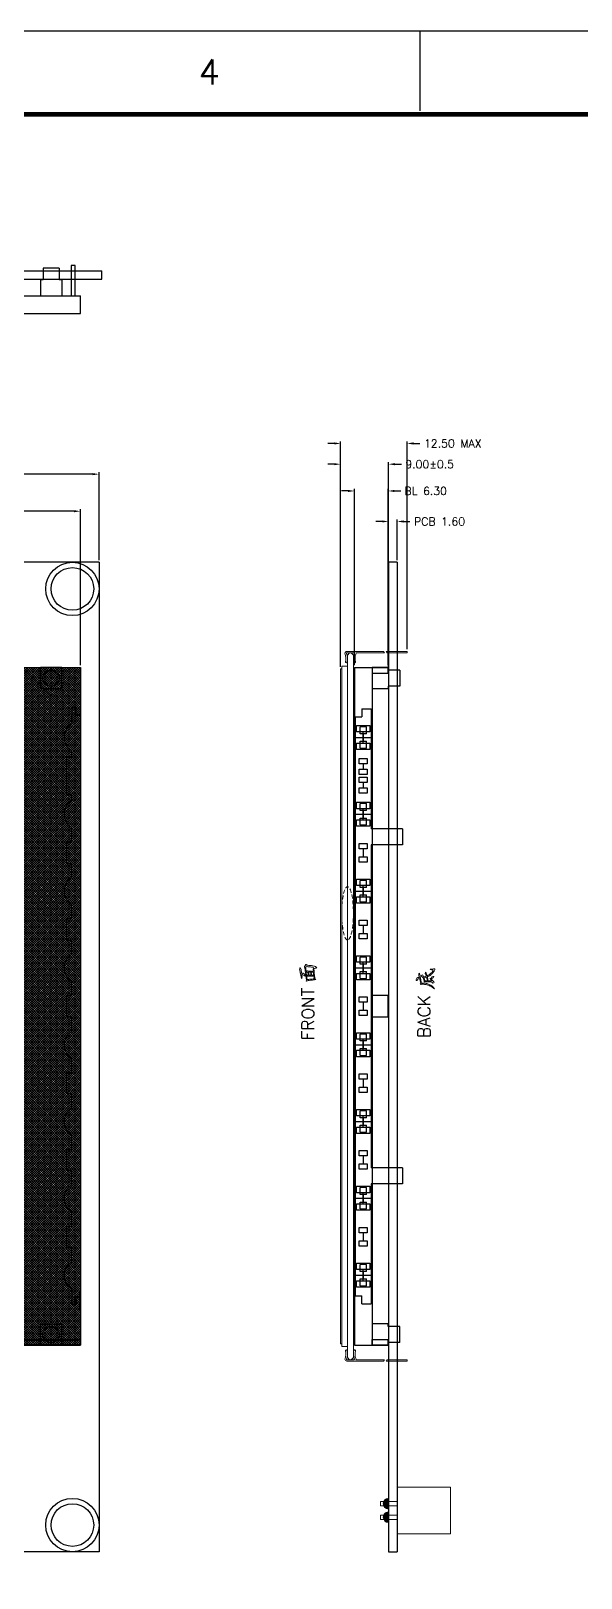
# Model space of a CAD drawing. Header units: millimetres. Extents: x 177 to 2090, y 1120 to 1614.
# Drawn here: x 533.9 to 637.1, y 1324 to 1614 of the extents above; entities that cross this region are included whole.
import ezdxf
from ezdxf.enums import TextEntityAlignment as Align

# ---------------------------------------------------------------- set-up
doc = ezdxf.new("R2010")
doc.units = ezdxf.units.MM
doc.header["$LTSCALE"] = 3
doc.header["$PDMODE"] = 35
doc.linetypes.add('HIDDEN', pattern=[0.375, 0.25, -0.125])
doc.layers.get('0').update_dxf_attribs({"lineweight": 15})
for name, color, linetype in [('BL', 2, 'Continuous'), ('CCL', 1, 'Continuous'), ('DIM', 4, 'Continuous'), ('PCB', 3, 'Continuous')]:
    doc.layers.add(name, color=color, linetype=linetype)
doc.styles.add('romans', font='romans.shx')
doc.dimstyles.new('DIM', dxfattribs={"dimtxt": 0.65, "dimasz": 0.52, "dimexe": 0.1625, "dimexo": 0.1625, "dimgap": 0.2, "dimtad": 0, "dimzin": 0, "dimdsep": 46, "dimtxsty": 'romans', "dimcen": 0, "dimclrd": 256, "dimclre": 256, "dimclrt": 256, "dimadec": 0, "dimazin": 0, "dimtfac": 1, "dimtofl": 0, "dimtmove": 0, "dimatfit": 0, "dimfxl": 0, "dimtolj": 1, "dimtzin": 0, "dimlwd": -1, "dimlwe": -1, "dimarcsym": 0})

# ---------------------------------------------------------------- blocks, each defined once
blk = doc.blocks.new('*D79')
at = {"layer": 'Defpoints', "color": 0, "ltscale": 0.5}
for p in [(546.71, 1530.95), (344.71, 1514.43), (546.71, 1514.43)]:
    blk.add_point(p, dxfattribs=at)
at = {"layer": 'DIM', "ltscale": 0.5}
for p, q in [((344.71, 1514.81), (344.71, 1531.32)), ((345.91, 1530.95), (441.69, 1530.95)), ((545.51, 1530.95), (449.72, 1530.95)), ((546.71, 1514.81), (546.71, 1531.32))]:
    blk.add_line(p, q, dxfattribs=at)
for points in [[(345.91, 1531.15), (345.91, 1530.75), (344.71, 1530.95)], [(545.51, 1531.15), (545.51, 1530.75), (546.71, 1530.95)]]:
    blk.add_solid(points, dxfattribs=at)
at = {"layer": 'DIM', "ltscale": 0.5, "insert": (445.71, 1530.95), "char_height": 1.5, "attachment_point": 5, "style": 'romans'}
blk.add_mtext('\\A1;202.00', dxfattribs=at)
blk = doc.blocks.new('*D84')
at = {"layer": 'Defpoints', "color": 0, "ltscale": 0.5}
for p in [(543.21, 1524), (348.21, 1494.73), (543.21, 1494.73)]:
    blk.add_point(p, dxfattribs=at)
at = {"layer": 'DIM', "ltscale": 0.5}
for p, q in [((348.21, 1495.11), (348.21, 1524.37)), ((349.41, 1524), (441.8, 1524)), ((542.01, 1524), (449.61, 1524)), ((543.21, 1495.11), (543.21, 1524.37))]:
    blk.add_line(p, q, dxfattribs=at)
for points in [[(349.41, 1524.2), (349.41, 1523.8), (348.21, 1524)], [(542.01, 1524.2), (542.01, 1523.8), (543.21, 1524)]]:
    blk.add_solid(points, dxfattribs=at)
at = {"layer": 'DIM', "ltscale": 0.5, "insert": (445.71, 1524), "char_height": 1.5, "attachment_point": 5, "style": 'romans'}
blk.add_mtext('\\A1;195.00', dxfattribs=at)
blk = doc.blocks.new('*D87')
at = {"layer": 'Defpoints', "color": 0, "ltscale": 0.5}
for p in [(602.59, 1522.08), (600.99, 1514.43), (602.59, 1514.43)]:
    blk.add_point(p, dxfattribs=at)
at = {"layer": 'DIM', "ltscale": 0.5}
for p, q in [((599.79, 1522.08), (598.59, 1522.08)), ((600.99, 1514.81), (600.99, 1522.46)), ((602.59, 1514.81), (602.59, 1522.46)), ((603.79, 1522.08), (604.99, 1522.08))]:
    blk.add_line(p, q, dxfattribs=at)
for points in [[(599.79, 1522.28), (599.79, 1521.88), (600.99, 1522.08)], [(603.79, 1522.28), (603.79, 1521.88), (602.59, 1522.08)]]:
    blk.add_solid(points, dxfattribs=at)
at = {"layer": 'DIM', "ltscale": 0.5, "insert": (610.54, 1522.08), "char_height": 1.5, "attachment_point": 5, "style": 'romans'}
blk.add_mtext('\\A1;PCB 1.60', dxfattribs=at)
blk = doc.blocks.new('*D88')
at = {"layer": 'Defpoints', "color": 0, "ltscale": 0.5}
for p in [(600.89, 1527.8), (594.59, 1494.73), (600.89, 1494.73)]:
    blk.add_point(p, dxfattribs=at)
at = {"layer": 'DIM', "ltscale": 0.5}
for p, q in [((593.39, 1527.8), (592.19, 1527.8)), ((594.59, 1495.11), (594.59, 1528.18)), ((600.89, 1495.11), (600.89, 1528.18)), ((602.09, 1527.8), (603.29, 1527.8))]:
    blk.add_line(p, q, dxfattribs=at)
for points in [[(593.39, 1528), (593.39, 1527.6), (594.59, 1527.8)], [(602.09, 1528), (602.09, 1527.6), (600.89, 1527.8)]]:
    blk.add_solid(points, dxfattribs=at)
at = {"layer": 'DIM', "ltscale": 0.5, "insert": (607.95, 1527.8), "char_height": 1.5, "attachment_point": 5, "style": 'romans'}
blk.add_mtext('\\A1;BL 6.30', dxfattribs=at)
blk = doc.blocks.new('*D89')
at = {"layer": 'Defpoints', "color": 0, "ltscale": 0.5}
for p in [(600.99, 1532.82), (591.99, 1494.43), (600.99, 1494.43)]:
    blk.add_point(p, dxfattribs=at)
at = {"layer": 'DIM', "ltscale": 0.5}
for p, q in [((590.79, 1532.82), (589.59, 1532.82)), ((591.99, 1494.81), (591.99, 1533.2)), ((600.99, 1494.81), (600.99, 1533.2)), ((602.19, 1532.82), (603.39, 1532.82))]:
    blk.add_line(p, q, dxfattribs=at)
for points in [[(590.79, 1533.02), (590.79, 1532.62), (591.99, 1532.82)], [(602.19, 1533.02), (602.19, 1532.62), (600.99, 1532.82)]]:
    blk.add_solid(points, dxfattribs=at)
at = {"layer": 'DIM', "ltscale": 0.5, "insert": (608.69, 1532.82), "char_height": 1.5, "attachment_point": 5, "style": 'romans'}
blk.add_mtext('\\A1;9.00%%P0.5', dxfattribs=at)
blk = doc.blocks.new('*D90')
at = {"layer": 'Defpoints', "color": 0, "ltscale": 0.5}
for p in [(604.46, 1536.71), (604.46, 1497.73), (591.99, 1494.43)]:
    blk.add_point(p, dxfattribs=at)
at = {"layer": 'DIM', "ltscale": 0.5}
for p, q in [((590.79, 1536.71), (589.59, 1536.71)), ((591.99, 1494.81), (591.99, 1537.08)), ((604.46, 1498.11), (604.46, 1537.08)), ((605.66, 1536.71), (606.86, 1536.71))]:
    blk.add_line(p, q, dxfattribs=at)
for points in [[(590.79, 1536.91), (590.79, 1536.51), (591.99, 1536.71)], [(605.66, 1536.91), (605.66, 1536.51), (604.46, 1536.71)]]:
    blk.add_solid(points, dxfattribs=at)
at = {"layer": 'DIM', "ltscale": 0.5, "insert": (613.02, 1536.71), "char_height": 1.5, "attachment_point": 5, "style": 'romans'}
blk.add_mtext('\\A1;12.50 MAX', dxfattribs=at)

msp = doc.modelspace()

# ---------------------------------------------------------------- hatches: boundary and pattern name
at = {"ltscale": 0.5}
h = msp.add_hatch(dxfattribs=at)
h.set_pattern_fill('ANSI31', color=256, scale=0.05, style=0)
h.set_pattern_definition([(45, (707.28995, -514.84643), (-0.112253202, 0.112253202), [])])
h.paths.add_polyline_path([(600.993, 1338.934, 0.2982166), (600.077, 1338.334), (600.993, 1338.334)])
h.paths.add_polyline_path([(600.993, 1338.334), (600.077, 1338.334, 0.2087122), (600.077, 1337.534), (600.993, 1337.534)])
h.paths.add_polyline_path([(600.993, 1337.534), (600.077, 1337.534, 0.2982166), (600.993, 1336.934)])
h.paths.add_polyline_path([(600.993, 1336.39, 0.2982166), (600.077, 1335.79), (600.993, 1335.79)])
h.paths.add_polyline_path([(600.993, 1335.79), (600.077, 1335.79, 0.5405749), (600.993, 1334.39)])
at = {"layer": 'BL', "ltscale": 0.5}
h = msp.add_hatch(dxfattribs=at)
h.set_pattern_fill('ANSI37', color=6, scale=0.1, style=0)
h.paths.add_polyline_path([(359.207, 1367.634), (348.207, 1367.634), (348.207, 1494.734), (359.207, 1494.734)])
h.paths.add_polyline_path([(532.207, 1494.734), (543.207, 1494.734), (543.207, 1367.634), (532.207, 1367.634)])

# ---------------------------------------------------------------- linework, layer by layer
at = {"ltscale": 0.5}
for p, q in [((593.682, 1497.434), (593.293, 1497.045)), ((594.004, 1497.434), (594.393, 1497.045)), ((600.028, 1497.734), (600.251, 1497.434)), ((600.514, 1497.734), (600.736, 1497.434)), ((593.682, 1364.934), (593.293, 1365.323)), ((594.004, 1364.934), (594.393, 1365.323)), ((600.028, 1364.634), (600.251, 1364.934)), ((600.514, 1364.634), (600.736, 1364.934)), ((612.593, 1341.012), (602.593, 1341.012)), ((612.593, 1341.012), (612.593, 1332.312)), ((599.493, 1338.334), (599.493, 1337.534)), ((599.493, 1338.334), (602.593, 1338.334)), ((599.493, 1337.534), (602.593, 1337.534)), ((599.493, 1335.79), (599.493, 1334.99)), ((599.493, 1335.79), (602.593, 1335.79)), ((599.493, 1334.99), (602.593, 1334.99)), ((612.593, 1332.312), (602.593, 1332.312))]:
    msp.add_line(p, q, dxfattribs=at)
for p, q in [((593.293, 1365.323), (593.293, 1497.045)), ((594.393, 1497.045), (594.393, 1365.323)), ((591.993, 1367.934), (591.993, 1494.434)), ((591.993, 1494.434), (592.193, 1494.434)), ((592.193, 1367.434), (592.193, 1494.934)), ((592.193, 1494.934), (593.293, 1494.934)), ((594.593, 1494.434), (594.393, 1494.434)), ((594.593, 1367.934), (594.593, 1494.434)), ((596.243, 1481.234), (596.243, 1481.934)), ((596.243, 1466.834), (596.243, 1467.534)), ((596.243, 1466.834), (596.243, 1467.534)), ((596.243, 1452.434), (596.243, 1453.134)), ((596.243, 1438.034), (596.243, 1438.734)), ((593.293, 1426.184), (593.293, 1367.434)), ((596.243, 1423.634), (596.243, 1424.334)), ((596.243, 1409.234), (596.243, 1409.934)), ((596.243, 1394.834), (596.243, 1395.534)), ((596.243, 1380.434), (596.243, 1381.134)), ((592.193, 1367.934), (591.993, 1367.934)), ((593.293, 1367.434), (592.193, 1367.434)), ((594.393, 1367.934), (594.593, 1367.934))]:
    msp.add_line(p, q)
for points in [[(600.251, 1497.434), (594.879, 1497.434, -0.1602097), (594.854, 1497.231, 0.1652179), (594.784, 1495.77, -1), (594.496, 1495.687, -0.1652179), (594.575, 1497.341, 0.2311323), (594.525, 1497.434), (593.162, 1497.434, 0.2311323), (593.112, 1497.341, -0.1652179), (593.191, 1495.687, -1), (592.903, 1495.77, 0.1652179), (592.833, 1497.231, -0.4320971), (593.007, 1497.674, -0.0953933), (593.316, 1497.734), (600.028, 1497.734)], [(600.251, 1364.934), (594.879, 1364.934, 0.1602097), (594.854, 1365.136, -0.1652179), (594.784, 1366.598, 1), (594.496, 1366.68, 0.1652179), (594.575, 1365.026, -0.2311323), (594.525, 1364.934), (593.162, 1364.934, -0.2311323), (593.112, 1365.026, 0.1652179), (593.191, 1366.68, 1), (592.903, 1366.598, -0.1652179), (592.833, 1365.136, 0.4320971), (593.007, 1364.693, 0.0953933), (593.316, 1364.634), (600.028, 1364.634)]]:
    msp.add_lwpolyline(points, format="xyb")
for points in [[(600.514, 1497.734), (604.459, 1497.734), (604.459, 1497.434), (600.736, 1497.434)], [(600.514, 1364.634), (604.459, 1364.634), (604.459, 1364.934), (600.736, 1364.934)]]:
    msp.add_lwpolyline(points)
for points in [[(587.03, 1437.556), (587.017, 1437.688), (587.014, 1437.766), (587.008, 1437.917), (587.005, 1438.073), (587.002, 1438.212), (587.08, 1438.255), (587.228, 1438.321), (587.349, 1438.351), (587.403, 1438.359), (587.506, 1438.415), (587.412, 1438.526), (587.388, 1438.544), (587.267, 1438.615), (587.096, 1438.683), (587.096, 1438.683), (586.947, 1438.724), (586.794, 1438.761), (586.638, 1438.794), (586.533, 1438.808), (586.39, 1438.824), (586.225, 1438.841), (586.038, 1438.857), (585.83, 1438.883), (585.682, 1438.92), (585.611, 1438.968), (585.532, 1439.032), (585.477, 1439.002), (585.343, 1438.857), (585.264, 1438.733), (585.216, 1438.636), (585.248, 1438.526), (585.283, 1438.435), (585.312, 1438.257), (585.316, 1438.195), (585.33, 1438.077), (585.349, 1437.926), (585.375, 1437.743), (585.406, 1437.529), (585.429, 1437.398), (585.457, 1437.219), (585.481, 1437.055), (585.502, 1436.905), (585.503, 1436.898), (585.438, 1436.975), (585.397, 1437.016), (585.291, 1437.118), (585.153, 1437.245), (585.152, 1437.246), (584.995, 1437.375), (584.9, 1437.419), (584.864, 1437.408), (584.758, 1437.276), (584.725, 1437.209), (584.718, 1437.146), (584.695, 1437.324), (584.68, 1437.435), (584.653, 1437.634), (584.626, 1437.808), (584.601, 1437.956), (584.577, 1438.079), (584.553, 1438.177), (584.504, 1438.323), (584.442, 1438.399), (584.348, 1438.32), (584.33, 1438.248), (584.316, 1438.083), (584.316, 1438.067), (584.327, 1437.971), (584.351, 1437.833), (584.39, 1437.654), (584.442, 1437.435), (584.444, 1437.427), (584.49, 1437.236), (584.529, 1437.064), (584.56, 1436.911), (584.584, 1436.776), (584.601, 1436.66), (584.638, 1436.453), (584.664, 1436.375), (584.727, 1436.486), (584.733, 1436.498), (584.774, 1436.645), (584.773, 1436.658), (584.767, 1436.737), (584.751, 1436.874), (584.728, 1437.07), (584.725, 1437.089), (584.806, 1437.103), (584.837, 1437.11), (584.909, 1437.089), (585.021, 1437.038), (585.173, 1436.957), (585.364, 1436.847), (585.521, 1436.752), (585.532, 1436.645), (585.551, 1436.496), (585.566, 1436.332), (585.577, 1436.181), (585.578, 1436.107), (585.556, 1435.981), (585.563, 1435.901), (585.571, 1435.896), (585.706, 1435.948), (585.715, 1435.953), (585.798, 1435.983), (585.93, 1436.013), (586.11, 1436.044), (586.337, 1436.074), (586.529, 1436.092), (586.707, 1436.11), (586.864, 1436.125), (586.999, 1436.14), (587.111, 1436.154), (587.295, 1436.191), (587.364, 1436.248), (587.345, 1436.275), (587.228, 1436.302), (587.171, 1436.305), (587.17, 1436.33), (587.158, 1436.474), (587.138, 1436.652), (587.111, 1436.865), (587.105, 1436.914), (587.083, 1437.092), (587.063, 1437.258), (587.045, 1437.413)], [(586.824, 1438.157), (586.828, 1438.089), (586.834, 1438.001), (586.845, 1437.889), (586.858, 1437.755), (586.863, 1437.724), (586.719, 1437.734), (586.529, 1437.748), (586.361, 1437.763), (586.215, 1437.775), (586.092, 1437.787), (585.99, 1437.799), (585.981, 1437.799), (585.774, 1437.826), (585.674, 1437.845), (585.664, 1437.844), (585.584, 1437.769), (585.527, 1437.692), (585.526, 1437.704), (585.511, 1437.845), (585.499, 1437.971), (585.489, 1438.077), (585.48, 1438.168), (585.474, 1438.242), (585.471, 1438.297), (585.469, 1438.336), (585.474, 1438.483), (585.501, 1438.589), (585.524, 1438.6), (585.691, 1438.621), (585.731, 1438.619), (585.854, 1438.612), (586.018, 1438.597), (586.228, 1438.573), (586.369, 1438.555), (586.529, 1438.528), (586.683, 1438.495), (586.83, 1438.457), (586.969, 1438.415), (586.969, 1438.375), (586.909, 1438.33), (586.827, 1438.225), (586.824, 1438.201)], [(586.896, 1437.421), (586.92, 1437.222), (586.947, 1437.008), (586.698, 1437.011), (586.559, 1437.013), (586.559, 1437.017), (586.548, 1437.179), (586.527, 1437.324), (586.523, 1437.345), (586.465, 1437.466), (586.402, 1437.404), (586.385, 1437.308), (586.402, 1437.197), (586.42, 1437.139), (586.429, 1437.016), (586.249, 1437.017), (586.078, 1437.02), (586.051, 1437.02), (586.045, 1437.191), (586.03, 1437.332), (586.006, 1437.404), (585.911, 1437.466), (585.879, 1437.387), (585.885, 1437.312), (585.911, 1437.134), (585.939, 1437.022), (585.839, 1437.022), (585.77, 1437.023), (585.737, 1437.023), (585.662, 1436.965), (585.619, 1436.902), (585.611, 1436.965), (585.586, 1437.176), (585.565, 1437.369), (585.544, 1437.544), (585.539, 1437.592), (586.876, 1437.592)], [(587.011, 1436.489), (587.035, 1436.311), (587.002, 1436.312), (586.968, 1436.311), (586.824, 1436.303), (586.673, 1436.293), (586.515, 1436.281), (586.351, 1436.266), (586.18, 1436.248), (586.012, 1436.231), (585.825, 1436.215), (585.703, 1436.206), (585.7, 1436.23), (585.668, 1436.492), (585.638, 1436.737), (585.629, 1436.808), (585.812, 1436.82), (585.993, 1436.83), (586.167, 1436.839), (586.331, 1436.847), (586.486, 1436.854), (586.632, 1436.859), (586.77, 1436.862), (586.897, 1436.865), (586.965, 1436.865), (586.978, 1436.755)], [(606.158, 1436.032), (606.254, 1436.032), (606.353, 1436.084), (606.474, 1436.222), (606.56, 1436.334), (606.616, 1436.443), (606.585, 1436.553), (606.491, 1436.585), (606.441, 1436.571), (606.301, 1436.458), (606.206, 1436.337), (606.158, 1436.205), (606.155, 1436.175)], [(607.028, 1435.288), (607.124, 1435.313), (607.278, 1435.324), (607.486, 1435.321), (607.531, 1435.316), (607.696, 1435.298), (607.854, 1435.277), (608.006, 1435.253), (608.149, 1435.225), (608.194, 1435.214), (608.336, 1435.175), (608.48, 1435.124), (608.628, 1435.063), (608.781, 1434.988), (608.81, 1434.973), (608.965, 1434.889), (609.104, 1434.807), (609.227, 1434.723), (609.333, 1434.639), (609.497, 1434.518), (609.57, 1434.482), (609.556, 1434.527), (609.444, 1434.704), (609.363, 1434.797), (609.256, 1434.895), (609.125, 1434.996), (608.97, 1435.099), (608.887, 1435.148), (608.744, 1435.226), (608.601, 1435.295), (608.462, 1435.352), (608.323, 1435.398), (608.31, 1435.403), (608.16, 1435.437), (608.007, 1435.467), (607.851, 1435.491), (607.691, 1435.509), (607.64, 1435.514), (607.485, 1435.526), (607.329, 1435.535), (607.172, 1435.539), (607.142, 1435.539), (607.133, 1435.6), (607.112, 1435.725), (607.088, 1435.864), (607.06, 1436.023), (607.027, 1436.198), (606.989, 1436.391), (606.949, 1436.6), (606.929, 1436.707), (606.881, 1436.955), (606.841, 1437.148), (606.808, 1437.288), (606.78, 1437.374), (606.759, 1437.407), (606.681, 1437.328), (606.652, 1437.253), (606.633, 1437.091), (606.634, 1437.066), (606.645, 1436.976), (606.67, 1436.85), (606.708, 1436.692), (606.759, 1436.497), (606.822, 1436.268), (606.843, 1436.196), (606.904, 1435.97), (606.95, 1435.785), (606.985, 1435.636), (607.006, 1435.53), (607.006, 1435.526), (606.964, 1435.425), (606.932, 1435.304)], [(608.79, 1436.368), (608.907, 1436.189), (608.91, 1436.186), (609.03, 1436.006), (609.049, 1435.936), (609.022, 1435.925), (608.892, 1435.928), (608.654, 1435.952), (608.53, 1435.961), (608.387, 1435.97), (608.387, 1435.97), (608.381, 1436.012), (608.354, 1436.177), (608.324, 1436.337), (608.295, 1436.493), (608.26, 1436.644), (608.247, 1436.704), (608.286, 1436.719), (608.419, 1436.777), (608.539, 1436.835), (608.643, 1436.892), (608.733, 1436.949), (608.765, 1436.97), (608.892, 1437.065), (609.013, 1437.165), (609.127, 1437.273), (609.233, 1437.383), (609.333, 1437.502), (609.422, 1437.617), (609.522, 1437.762), (609.592, 1437.888), (609.634, 1437.993), (609.655, 1438.084), (609.649, 1438.214), (609.648, 1438.22), (609.524, 1438.229), (609.435, 1438.202), (609.284, 1438.174), (609.08, 1438.15), (609.034, 1438.145), (608.832, 1438.117), (608.765, 1438.087), (608.827, 1438.058), (609.034, 1438.024), (609.233, 1437.982), (609.318, 1437.945), (609.315, 1437.915), (609.257, 1437.801), (609.128, 1437.612), (609.118, 1437.597), (609.03, 1437.484), (608.928, 1437.374), (608.813, 1437.27), (608.685, 1437.169), (608.545, 1437.075), (608.435, 1437.009), (608.284, 1436.927), (608.2, 1436.888), (608.188, 1436.936), (608.149, 1437.075), (608.104, 1437.234), (608.045, 1437.436), (608.001, 1437.557), (607.976, 1437.597), (607.896, 1437.502), (607.865, 1437.359), (607.866, 1437.343), (607.89, 1437.252), (607.943, 1437.088), (608.022, 1436.853), (608.034, 1436.821), (608.006, 1436.81), (607.88, 1436.774), (607.833, 1436.761), (607.649, 1436.707), (607.555, 1436.681), (607.512, 1436.785), (607.47, 1436.87), (607.378, 1437.042), (607.313, 1437.106), (607.299, 1437.105), (607.202, 1436.981), (607.182, 1436.942), (607.139, 1436.806), (607.202, 1436.759), (607.242, 1436.744), (607.359, 1436.632), (607.363, 1436.627), (607.408, 1436.557), (607.467, 1436.451), (607.539, 1436.31), (607.624, 1436.133), (607.709, 1435.951), (607.679, 1435.88), (607.66, 1435.762), (607.786, 1435.747), (607.86, 1435.762), (608.009, 1435.78), (608.212, 1435.794), (608.353, 1435.792), (608.515, 1435.788), (608.667, 1435.777), (608.813, 1435.762), (608.899, 1435.746), (609.062, 1435.696), (609.16, 1435.636), (609.169, 1435.626), (609.286, 1435.541), (609.287, 1435.541), (609.428, 1435.605), (609.443, 1435.612), (609.539, 1435.716), (609.444, 1435.827), (609.435, 1435.833), (609.354, 1435.901), (609.242, 1436.015), (609.097, 1436.174), (608.971, 1436.309), (608.851, 1436.415), (608.781, 1436.443), (608.778, 1436.442)], [(608.256, 1436.029), (608.268, 1435.975), (608.236, 1435.976), (608.075, 1435.981), (607.904, 1435.984), (607.798, 1435.984), (607.787, 1436.017), (607.723, 1436.216), (607.663, 1436.392), (607.627, 1436.491), (607.795, 1436.542), (607.973, 1436.602), (608.089, 1436.644), (608.092, 1436.636), (608.136, 1436.487), (608.178, 1436.335), (608.218, 1436.183)], [(609.07, 1436.415), (609.254, 1436.506), (609.431, 1436.611), (609.492, 1436.68), (609.476, 1436.743), (609.365, 1436.774), (609.33, 1436.773), (609.176, 1436.728), (609.118, 1436.687), (609.034, 1436.553), (609.003, 1436.41)]]:
    msp.add_lwpolyline(points, close=True)
for centre in [(600.993, 1337.934), (600.993, 1335.39)]:
    msp.add_arc(centre, 1, 90, 270, dxfattribs=at)
at = {"linetype": 'HIDDEN'}
msp.add_ellipse((593.293, 1448.634), major_axis=(0, -5), ratio=0.22, dxfattribs=at)
at = {"layer": 'BL', "color": 0}
for p, q in [((176.583, 1614.047), (875.753, 1614.047)), ((606.868, 1614.047), (606.868, 1599.096))]:
    msp.add_line(p, q, dxfattribs=at)
at = {"layer": 'BL', "ltscale": 0.5}
for p, q in [((539.207, 1569.599), (536.207, 1569.599)), ((536.207, 1569.599), (536.207, 1567.399)), ((539.207, 1569.599), (539.207, 1567.399)), ((536.207, 1567.399), (535.707, 1567.399)), ((535.707, 1567.399), (535.707, 1564.399)), ((539.707, 1567.399), (539.207, 1567.399)), ((539.707, 1567.399), (539.707, 1564.399)), ((348.207, 1564.399), (543.207, 1564.399)), ((543.207, 1561.099), (543.207, 1564.399)), ((348.207, 1561.099), (543.207, 1561.099)), ((348.207, 1494.734), (543.207, 1494.734)), ((543.207, 1494.734), (543.207, 1367.634)), ((594.593, 1494.734), (594.593, 1367.634)), ((594.593, 1494.734), (597.893, 1494.734)), ((597.893, 1494.734), (597.893, 1367.634)), ((597.893, 1494.734), (600.893, 1494.734)), ((600.893, 1494.734), (600.893, 1494.234)), ((603.093, 1494.234), (600.893, 1494.234)), ((603.093, 1494.234), (603.093, 1491.234)), ((600.893, 1491.234), (600.893, 1490.734)), ((603.093, 1491.234), (600.893, 1491.234)), ((600.893, 1490.734), (597.893, 1490.734)), ((594.743, 1481.584), (597.743, 1481.584)), ((540.607, 1470.884), (540.607, 1477.884)), ((540.607, 1477.884), (541.607, 1477.884)), ((541.607, 1477.884), (541.607, 1479.085)), ((596.243, 1476.634), (596.243, 1475.634)), ((540.607, 1470.884), (541.607, 1470.884)), ((541.607, 1469.683), (541.607, 1470.884)), ((596.243, 1473.134), (596.243, 1472.134)), ((594.743, 1467.184), (597.743, 1467.184)), ((594.743, 1467.184), (597.743, 1467.184)), ((540.607, 1457.984), (540.607, 1461.984)), ((540.607, 1461.984), (541.607, 1461.984)), ((541.607, 1461.984), (541.607, 1464.685)), ((596.243, 1460.734), (596.243, 1459.234)), ((541.607, 1457.984), (540.607, 1457.984)), ((541.607, 1455.283), (541.607, 1457.984)), ((541.607, 1447.584), (541.607, 1450.285)), ((594.743, 1452.784), (597.743, 1452.784)), ((540.607, 1443.584), (540.607, 1447.584)), ((540.607, 1447.584), (541.607, 1447.584)), ((596.243, 1446.334), (596.243, 1444.834)), ((541.607, 1443.584), (540.607, 1443.584)), ((541.607, 1440.883), (541.607, 1443.584)), ((541.607, 1433.184), (541.607, 1435.885)), ((594.743, 1438.384), (597.743, 1438.384)), ((540.607, 1429.184), (540.607, 1433.184)), ((540.607, 1433.184), (541.607, 1433.184)), ((600.893, 1433.184), (597.893, 1433.184)), ((600.893, 1429.184), (600.893, 1433.184)), ((596.243, 1431.934), (596.243, 1430.434)), ((541.607, 1429.184), (540.607, 1429.184)), ((541.607, 1426.483), (541.607, 1429.184)), ((597.893, 1429.184), (600.893, 1429.184)), ((541.607, 1418.784), (541.607, 1421.485)), ((594.743, 1423.984), (597.743, 1423.984)), ((540.607, 1414.784), (540.607, 1418.784)), ((540.607, 1418.784), (541.607, 1418.784)), ((596.243, 1417.534), (596.243, 1416.034)), ((596.243, 1417.534), (596.243, 1416.034)), ((541.607, 1414.784), (540.607, 1414.784)), ((541.607, 1412.083), (541.607, 1414.784)), ((541.607, 1404.384), (541.607, 1407.085)), ((594.743, 1409.584), (597.743, 1409.584)), ((540.607, 1400.384), (540.607, 1404.384)), ((540.607, 1404.384), (541.607, 1404.384)), ((596.243, 1403.134), (596.243, 1401.634)), ((596.243, 1403.134), (596.243, 1401.634)), ((541.607, 1400.384), (540.607, 1400.384)), ((541.607, 1397.683), (541.607, 1400.384)), ((594.743, 1395.184), (597.743, 1395.184)), ((541.607, 1389.984), (541.607, 1392.685)), ((540.607, 1385.984), (540.607, 1389.984)), ((540.607, 1389.984), (541.607, 1389.984)), ((596.243, 1388.734), (596.243, 1387.234)), ((541.607, 1385.984), (540.607, 1385.984)), ((541.607, 1383.283), (541.607, 1385.984)), ((594.743, 1380.784), (597.743, 1380.784)), ((541.607, 1378.285), (541.607, 1375.184)), ((600.893, 1371.634), (597.893, 1371.634)), ((600.893, 1371.134), (600.893, 1371.634)), ((603.093, 1371.134), (600.893, 1371.134)), ((603.093, 1368.134), (603.093, 1371.134)), ((348.207, 1368.734), (543.207, 1368.734)), ((348.207, 1367.634), (543.207, 1367.634)), ((594.593, 1367.634), (597.893, 1367.634)), ((597.893, 1367.634), (600.893, 1367.634)), ((600.893, 1367.634), (600.893, 1368.734)), ((600.893, 1367.634), (600.893, 1368.134)), ((603.093, 1368.134), (600.893, 1368.134))]:
    msp.add_line(p, q, dxfattribs=at)
at = {"layer": 'BL', "color": 2}
for p, q in [((541.607, 1487.184), (541.607, 1484.083)), ((542.307, 1487.184), (541.607, 1487.184)), ((542.307, 1487.184), (542.307, 1485.684)), ((543.207, 1485.684), (542.307, 1485.684)), ((543.207, 1487.184), (543.207, 1483.684)), ((543.207, 1487.184), (543.207, 1483.684)), ((541.607, 1377.184), (541.607, 1375.184)), ((542.307, 1375.184), (541.607, 1375.184)), ((542.307, 1376.684), (542.307, 1375.184)), ((542.307, 1375.184), (542.307, 1376.684)), ((543.207, 1376.684), (542.307, 1376.684)), ((543.207, 1377.684), (543.207, 1374.184)), ((543.207, 1374.184), (543.207, 1377.684)), ((543.207, 1377.684), (543.207, 1374.184))]:
    msp.add_line(p, q, dxfattribs=at)
at = {"layer": 'BL'}
for p, q in [((596.243, 1480.534), (596.243, 1482.634)), ((594.743, 1481.584), (597.743, 1481.584)), ((596.243, 1466.134), (596.243, 1468.234)), ((596.243, 1466.134), (596.243, 1468.234)), ((594.743, 1467.184), (597.743, 1467.184)), ((594.743, 1467.184), (597.743, 1467.184)), ((596.243, 1451.734), (596.243, 1453.834)), ((594.743, 1452.784), (597.743, 1452.784)), ((596.243, 1437.334), (596.243, 1439.434)), ((594.743, 1438.384), (597.743, 1438.384)), ((596.243, 1422.934), (596.243, 1425.034)), ((594.743, 1423.984), (597.743, 1423.984)), ((596.243, 1408.534), (596.243, 1410.634)), ((594.743, 1409.584), (597.743, 1409.584)), ((594.743, 1395.184), (597.743, 1395.184)), ((596.243, 1394.134), (596.243, 1396.234)), ((594.743, 1380.784), (597.743, 1380.784)), ((596.243, 1379.734), (596.243, 1381.834))]:
    msp.add_line(p, q, dxfattribs=at)
at = {"layer": 'BL', "color": 0, "const_width": 0.918}
msp.add_lwpolyline([(854.848, 1598.416), (194.187, 1598.416), (194.187, 1135.301), (854.848, 1135.301), (854.848, 1598.416)], dxfattribs=at)
at = {"layer": 'BL', "ltscale": 0.5}
for points in [[(541.507, 1564.399), (542.207, 1564.399), (542.207, 1570.099), (541.507, 1570.099)], [(532.207, 1494.734), (543.207, 1494.734), (543.207, 1367.634), (532.207, 1367.634)], [(539.707, 1494.734), (535.707, 1494.734), (535.707, 1490.734), (539.707, 1490.734)], [(539.707, 1494.734), (535.707, 1494.734), (535.707, 1490.734), (539.707, 1490.734)], [(597.893, 1493.634), (600.893, 1493.634), (600.893, 1494.734), (597.893, 1494.734)], [(595.493, 1477.634), (596.993, 1477.634), (596.993, 1476.634), (595.493, 1476.634)], [(595.493, 1475.634), (596.993, 1475.634), (596.993, 1474.634), (595.493, 1474.634)], [(595.493, 1474.134), (596.993, 1474.134), (596.993, 1473.134), (595.493, 1473.134)], [(595.493, 1472.134), (596.993, 1472.134), (596.993, 1471.134), (595.493, 1471.134)], [(595.493, 1461.734), (596.993, 1461.734), (596.993, 1460.734), (595.493, 1460.734)], [(595.493, 1459.234), (596.993, 1459.234), (596.993, 1458.234), (595.493, 1458.234)], [(595.493, 1447.334), (596.993, 1447.334), (596.993, 1446.334), (595.493, 1446.334)], [(595.493, 1444.834), (596.993, 1444.834), (596.993, 1443.834), (595.493, 1443.834)], [(595.493, 1432.934), (596.993, 1432.934), (596.993, 1431.934), (595.493, 1431.934)], [(595.493, 1430.434), (596.993, 1430.434), (596.993, 1429.434), (595.493, 1429.434)], [(595.493, 1418.534), (596.993, 1418.534), (596.993, 1417.534), (595.493, 1417.534)], [(595.493, 1418.534), (596.993, 1418.534), (596.993, 1417.534), (595.493, 1417.534)], [(595.493, 1416.034), (596.993, 1416.034), (596.993, 1415.034), (595.493, 1415.034)], [(595.493, 1416.034), (596.993, 1416.034), (596.993, 1415.034), (595.493, 1415.034)], [(595.493, 1404.134), (596.993, 1404.134), (596.993, 1403.134), (595.493, 1403.134)], [(595.493, 1404.134), (596.993, 1404.134), (596.993, 1403.134), (595.493, 1403.134)], [(595.493, 1401.634), (596.993, 1401.634), (596.993, 1400.634), (595.493, 1400.634)], [(595.493, 1401.634), (596.993, 1401.634), (596.993, 1400.634), (595.493, 1400.634)], [(595.493, 1389.734), (596.993, 1389.734), (596.993, 1388.734), (595.493, 1388.734)], [(595.493, 1387.234), (596.993, 1387.234), (596.993, 1386.234), (595.493, 1386.234)], [(539.707, 1367.634), (535.707, 1367.634), (535.707, 1371.634), (539.707, 1371.634)], [(539.707, 1367.634), (535.707, 1367.634), (535.707, 1371.634), (539.707, 1371.634)], [(597.893, 1368.734), (600.893, 1368.734), (600.893, 1367.634), (597.893, 1367.634)]]:
    msp.add_lwpolyline(points, close=True, dxfattribs=at)
at = {"layer": 'BL'}
for points in [[(594.993, 1482.634), (594.993, 1483.834), (597.493, 1483.834), (597.493, 1482.634)], [(594.993, 1479.334), (594.993, 1480.534), (597.493, 1480.534), (597.493, 1479.334)], [(594.993, 1468.234), (594.993, 1469.434), (597.493, 1469.434), (597.493, 1468.234)], [(594.993, 1468.234), (594.993, 1469.434), (597.493, 1469.434), (597.493, 1468.234)], [(594.993, 1464.934), (594.993, 1466.134), (597.493, 1466.134), (597.493, 1464.934)], [(594.993, 1464.934), (594.993, 1466.134), (597.493, 1466.134), (597.493, 1464.934)], [(594.993, 1453.834), (594.993, 1455.034), (597.493, 1455.034), (597.493, 1453.834)], [(594.993, 1450.534), (594.993, 1451.734), (597.493, 1451.734), (597.493, 1450.534)], [(594.993, 1439.434), (594.993, 1440.634), (597.493, 1440.634), (597.493, 1439.434)], [(594.993, 1436.134), (594.993, 1437.334), (597.493, 1437.334), (597.493, 1436.134)], [(594.993, 1425.034), (594.993, 1426.234), (597.493, 1426.234), (597.493, 1425.034)], [(594.993, 1421.734), (594.993, 1422.934), (597.493, 1422.934), (597.493, 1421.734)], [(594.993, 1410.634), (594.993, 1411.834), (597.493, 1411.834), (597.493, 1410.634)], [(594.993, 1407.334), (594.993, 1408.534), (597.493, 1408.534), (597.493, 1407.334)], [(594.993, 1396.234), (594.993, 1397.434), (597.493, 1397.434), (597.493, 1396.234)], [(594.993, 1392.934), (594.993, 1394.134), (597.493, 1394.134), (597.493, 1392.934)], [(594.993, 1381.834), (594.993, 1383.034), (597.493, 1383.034), (597.493, 1381.834)], [(594.993, 1378.534), (594.993, 1379.734), (597.493, 1379.734), (597.493, 1378.534)]]:
    msp.add_lwpolyline(points, close=True, dxfattribs=at)
at = {"layer": 'BL', "ltscale": 0.5}
for centre in [(537.707, 1492.734), (537.707, 1369.634)]:
    msp.add_circle(centre, 1.5, dxfattribs=at)
at = {"layer": 'BL'}
for centre, start in [((543.039, 1481.584), 119.81234), ((543.039, 1467.184), 119.77253), ((543.039, 1452.784), 119.77253), ((543.039, 1438.384), 119.77253), ((543.039, 1423.984), 119.77253), ((543.039, 1409.584), 119.77253), ((543.039, 1395.184), 119.77253), ((543.039, 1380.784), 119.77253)]:
    msp.add_arc(centre, 2.88, start, 240.22747, dxfattribs=at)
at = {"layer": 'CCL'}
for p, q in [((596.843, 1483.584), (595.643, 1483.584)), ((595.643, 1482.284), (595.643, 1483.584)), ((596.843, 1482.284), (595.643, 1482.284)), ((596.243, 1482.284), (596.243, 1480.884)), ((596.843, 1482.284), (596.843, 1483.584)), ((595.643, 1480.884), (596.843, 1480.884)), ((595.643, 1479.584), (595.643, 1480.884)), ((595.643, 1479.584), (596.843, 1479.584)), ((596.843, 1479.584), (596.843, 1480.884)), ((596.843, 1469.184), (595.643, 1469.184)), ((595.643, 1467.884), (595.643, 1469.184)), ((596.843, 1469.184), (595.643, 1469.184)), ((595.643, 1467.884), (595.643, 1469.184)), ((596.843, 1467.884), (595.643, 1467.884)), ((596.843, 1467.884), (595.643, 1467.884)), ((596.243, 1467.884), (596.243, 1466.484)), ((596.243, 1467.884), (596.243, 1466.484)), ((596.843, 1467.884), (596.843, 1469.184)), ((596.843, 1467.884), (596.843, 1469.184)), ((595.643, 1466.484), (596.843, 1466.484)), ((595.643, 1465.184), (595.643, 1466.484)), ((595.643, 1466.484), (596.843, 1466.484)), ((595.643, 1465.184), (595.643, 1466.484)), ((595.643, 1465.184), (596.843, 1465.184)), ((595.643, 1465.184), (596.843, 1465.184)), ((596.843, 1465.184), (596.843, 1466.484)), ((596.843, 1465.184), (596.843, 1466.484)), ((596.843, 1454.784), (595.643, 1454.784)), ((595.643, 1453.484), (595.643, 1454.784)), ((596.843, 1453.484), (595.643, 1453.484)), ((596.243, 1453.484), (596.243, 1452.084)), ((596.843, 1453.484), (596.843, 1454.784)), ((595.643, 1452.084), (596.843, 1452.084)), ((595.643, 1450.784), (595.643, 1452.084)), ((595.643, 1450.784), (596.843, 1450.784)), ((596.843, 1450.784), (596.843, 1452.084)), ((596.843, 1440.384), (595.643, 1440.384)), ((595.643, 1439.084), (595.643, 1440.384)), ((596.843, 1439.084), (595.643, 1439.084)), ((596.243, 1439.084), (596.243, 1437.684)), ((596.843, 1439.084), (596.843, 1440.384)), ((595.643, 1437.684), (596.843, 1437.684)), ((595.643, 1436.384), (595.643, 1437.684)), ((595.643, 1436.384), (596.843, 1436.384)), ((596.843, 1436.384), (596.843, 1437.684)), ((596.843, 1425.984), (595.643, 1425.984)), ((595.643, 1424.684), (595.643, 1425.984)), ((596.843, 1424.684), (595.643, 1424.684)), ((596.243, 1424.684), (596.243, 1423.284)), ((596.843, 1424.684), (596.843, 1425.984)), ((595.643, 1423.284), (596.843, 1423.284)), ((595.643, 1421.984), (595.643, 1423.284)), ((595.643, 1421.984), (596.843, 1421.984)), ((596.843, 1421.984), (596.843, 1423.284)), ((596.843, 1411.584), (595.643, 1411.584)), ((595.643, 1410.284), (595.643, 1411.584)), ((596.843, 1410.284), (595.643, 1410.284)), ((596.243, 1410.284), (596.243, 1408.884)), ((596.843, 1410.284), (596.843, 1411.584)), ((595.643, 1408.884), (596.843, 1408.884)), ((595.643, 1407.584), (595.643, 1408.884)), ((595.643, 1407.584), (596.843, 1407.584)), ((596.843, 1407.584), (596.843, 1408.884)), ((596.843, 1397.184), (595.643, 1397.184)), ((595.643, 1395.884), (595.643, 1397.184)), ((596.843, 1395.884), (595.643, 1395.884)), ((596.243, 1395.884), (596.243, 1394.484)), ((596.843, 1395.884), (596.843, 1397.184)), ((595.643, 1394.484), (596.843, 1394.484)), ((595.643, 1393.184), (595.643, 1394.484)), ((595.643, 1393.184), (596.843, 1393.184)), ((596.843, 1393.184), (596.843, 1394.484)), ((596.843, 1382.784), (595.643, 1382.784)), ((595.643, 1381.484), (595.643, 1382.784)), ((596.843, 1381.484), (595.643, 1381.484)), ((596.243, 1381.484), (596.243, 1380.084)), ((596.843, 1381.484), (596.843, 1382.784)), ((595.643, 1380.084), (596.843, 1380.084)), ((595.643, 1378.784), (595.643, 1380.084)), ((595.643, 1378.784), (596.843, 1378.784)), ((596.843, 1378.784), (596.843, 1380.084))]:
    msp.add_line(p, q, dxfattribs=at)
at = {"layer": 'DIM', "ltscale": 0.5}
for centre in [(541.707, 1509.434), (541.707, 1333.934)]:
    msp.add_circle(centre, 5, dxfattribs=at)
at = {"layer": 'PCB', "ltscale": 0.5}
for p, q in [((344.207, 1569.099), (547.207, 1569.099)), ((344.207, 1567.499), (547.207, 1567.499)), ((547.207, 1567.499), (547.207, 1569.099)), ((546.707, 1514.434), (344.707, 1514.434)), ((546.707, 1514.434), (546.707, 1328.934)), ((600.993, 1514.434), (600.993, 1328.934)), ((602.593, 1514.434), (600.993, 1514.434)), ((602.593, 1514.434), (602.593, 1328.934)), ((594.743, 1485.484), (594.743, 1376.884)), ((594.743, 1485.484), (595.943, 1485.484)), ((595.943, 1486.984), (595.943, 1485.484)), ((595.943, 1486.984), (597.743, 1486.984)), ((597.743, 1486.984), (597.743, 1464.459)), ((603.593, 1464.459), (597.743, 1464.459)), ((603.593, 1464.459), (603.593, 1461.459)), ((597.743, 1461.459), (597.743, 1400.909)), ((603.593, 1461.459), (597.743, 1461.459)), ((603.593, 1400.909), (597.743, 1400.909)), ((603.593, 1400.909), (603.593, 1397.909)), ((597.743, 1397.909), (597.743, 1375.384)), ((603.593, 1397.909), (597.743, 1397.909)), ((594.743, 1376.884), (595.943, 1376.884)), ((595.943, 1375.384), (595.943, 1376.884)), ((595.943, 1375.384), (597.743, 1375.384)), ((546.707, 1328.934), (344.707, 1328.934)), ((600.993, 1328.934), (602.593, 1328.934))]:
    msp.add_line(p, q, dxfattribs=at)
for centre in [(541.707, 1509.434), (541.707, 1333.934)]:
    msp.add_circle(centre, 4, dxfattribs=at)

# ---------------------------------------------------------------- texts
at = {"style": 'romans'}
for s, p in [('FRONT', (585.868, 1429.745)), ('BACK', (607.649, 1429.276))]:
    msp.add_text(s, height=2.3175, rotation=90, dxfattribs=at).set_placement(p, align=Align.MIDDLE)
at = {"layer": 'BL', "color": 0, "style": 'romans'}
msp.add_text('4', height=4.672, dxfattribs=at).set_placement((565.353, 1603.993))

# ---------------------------------------------------------------- dimensions: what is measured, and where the dimension line sits
at = {"layer": 'DIM', "ltscale": 0.5}
for base, p1, p2, text, picture, middle in [((604.459, 1536.706), (591.993, 1494.434), (604.459, 1497.734), '12.50 MAX', '*D90', (613.016, 1536.706)), ((600.993, 1532.822), (591.993, 1494.434), (600.993, 1494.434), '<>%%P0.5', '*D89', (608.693, 1532.822)), ((600.893, 1527.805), (594.593, 1494.734), (600.893, 1494.734), 'BL <>', '*D88', (607.951, 1527.805)), ((602.593, 1522.08), (600.993, 1514.434), (602.593, 1514.434), 'PCB <>', '*D87', (610.543, 1522.08))]:
    dim = msp.add_linear_dim(base=base, p1=p1, p2=p2, text=text, dimstyle='DIM', override={"dimtxt": 1.5, "dimasz": 1.2, "dimexe": 0.375, "dimexo": 0.375, "dimgap": 0.3, "dimfxl": 1.25}, dxfattribs=at)
    dim.commit()
    dim.dimension.update_dxf_attribs({"geometry": picture, "text_midpoint": middle})
for base, p1, p2, picture, middle in [((546.707, 1530.948), (344.707, 1514.434), (546.707, 1514.434), '*D79', (445.707, 1530.948)), ((543.207, 1523.998), (348.207, 1494.734), (543.207, 1494.734), '*D84', (445.707, 1523.998))]:
    dim = msp.add_linear_dim(base=base, p1=p1, p2=p2, dimstyle='DIM', override={"dimtxt": 1.5, "dimasz": 1.2, "dimexe": 0.375, "dimexo": 0.375, "dimgap": 0.3, "dimfxl": 1.25}, dxfattribs=at)
    dim.commit()
    dim.dimension.update_dxf_attribs({"geometry": picture, "text_midpoint": middle, "dimtype": 160})

doc.saveas('drawing.dxf')
